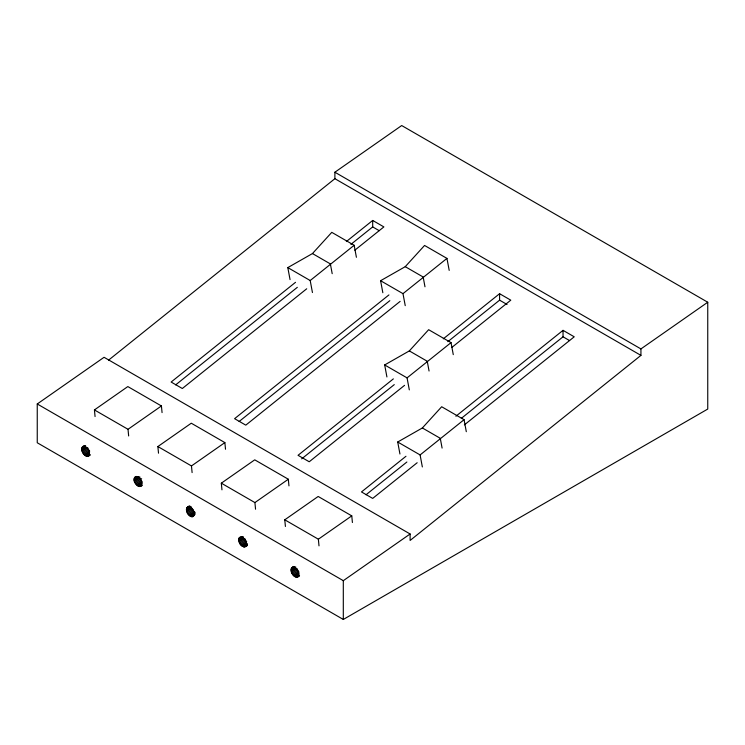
<?xml version="1.0" encoding="UTF-8"?>
<svg xmlns="http://www.w3.org/2000/svg" width="745" height="745" viewBox="0 0 745 745"><rect width="100%" height="100%" fill="white"/><g stroke="black" fill="none" stroke-linecap="round" stroke-linejoin="round"><path stroke-width="1.12" d="M90.024 455.158C84.865 459.916 77.815 447.708 84.511 445.622M134.063 479.268C135.106 472.805 142.789 479.752 141.904 483.794C140.87 490.257 133.187 483.309 134.063 479.268L138.868 476.493M187.87 506.796C192.247 506.293 196.503 513.761 192.759 516.685C187.852 517.281 183.372 507.96 189.165 506.041M247.005 545.787C242.442 549.857 236.612 541.308 239.573 537.359C243.978 535.581 248.327 543.003 245.701 546.541M299.332 576.006C294.173 580.765 287.123 568.547 293.828 566.461M88.72 455.912C91.169 452.364 87.51 446.022 83.216 446.367M298.037 576.751C300.486 573.212 296.817 566.861 292.524 567.215M290.047 279.608L287.812 267.604L312.462 253.561L331.776 232.347L354.164 245.282L356.408 257.286M382.837 292.72L380.593 280.716L405.243 266.673L424.566 245.459L446.953 258.394L449.198 270.398M386.916 376.951L384.681 364.948L409.331 350.904L428.645 329.7L451.032 342.626L453.277 354.629M399.944 454.012L397.709 442.008L422.359 427.965L441.673 406.751L464.07 419.686L466.305 431.69M312.444 292.534L310.199 280.53L354.164 245.282M405.233 305.646L402.989 293.642L446.953 258.394M409.312 389.877L407.068 377.873L451.032 342.626M422.341 466.938L420.106 454.934L464.07 419.686M108.593 360.124L334.887 178.688L334.887 172.225L401.695 125.542L707.75 302.237L707.75 409.052L343.305 619.458L37.25 442.763L37.25 403.976L104.067 357.293L410.113 533.988L410.113 540.451L640.933 355.384L640.933 348.921L707.75 302.237M295.514 282.318L171.136 382.045L182.329 388.508L306.716 288.781M346.36 241.548L372.686 220.446L383.88 226.908L354.825 250.199M175.68 384.867L297.329 287.328M350.895 244.379L372.686 226.908L372.686 220.446M388.927 294.927L234.591 418.671L245.785 425.144L400.121 301.39M239.126 421.502L389.831 300.663M393.36 378.879L298.037 455.307L309.231 461.77L404.563 385.342M443.294 338.835L499.588 293.707L510.781 300.17L451.768 347.487M301.669 458.864L394.273 384.616M447.838 341.666L499.588 300.17L499.588 293.707M405.969 456.275L361.483 491.942L372.686 498.405L417.172 462.738M455.903 416.231L563.034 330.342L574.227 336.805L464.377 424.883M366.028 494.764L406.882 462.012M461.351 418.336L563.034 336.805L563.034 330.342M95.062 416.557L94.429 409.918L127.833 386.571L161.423 405.969L162.065 412.609M128.652 435.955L128.019 429.306L161.423 405.969M158.517 453.193L157.875 446.553L191.279 423.207L224.869 442.604L225.512 449.244M192.108 472.591L191.465 465.942L224.869 442.604M221.963 489.828L221.321 483.179L254.734 459.842L288.324 479.231L288.958 485.88M255.554 509.217L254.911 502.577L288.324 479.231M285.41 526.464L284.776 519.814L318.18 496.468L351.77 515.866L352.413 522.515M319 545.852L318.366 539.212L351.77 515.866M343.305 619.458L343.305 580.672L410.113 533.988M82.127 447.317L85.005 445.65M81.838 448.108L85.675 445.892M81.736 449.058L85.582 446.842M81.838 450.12L86.634 447.345M82.127 451.247L87.882 447.922M82.593 452.373L88.357 449.049M83.216 453.444L88.972 450.12M83.962 454.413L89.717 451.088M84.79 455.223L89.586 452.457M85.656 455.847L89.493 453.631M86.532 456.229L89.409 454.571M87.361 456.378L90.238 454.711M134.454 477.526L136.372 476.418M134.165 478.318L137.043 476.651M134.165 480.329L139.92 477.005M134.454 481.456L140.218 478.132M134.919 482.583L141.643 478.7M135.543 483.654L141.299 480.329M136.288 484.623L142.044 481.298M137.117 485.433L141.913 482.667M137.983 486.057L141.829 483.84M138.859 486.448L141.736 484.781M139.688 486.587L141.606 485.479M140.433 486.476L142.351 485.368M186.781 507.736L189.658 506.079M186.492 508.528L190.329 506.311M186.399 509.478L191.195 506.702M186.492 510.539L191.288 507.773M186.781 511.666L192.545 508.341M187.246 512.793L193.011 509.468M187.87 513.864L193.625 510.539M188.615 514.832L194.37 511.508M189.444 515.652L195.199 512.327M190.31 516.266L195.116 513.491M191.186 516.657L195.022 514.441M192.014 516.797L193.933 515.689M239.108 537.946L241.026 536.838M238.819 538.737L242.656 536.521M238.726 539.687L243.522 536.921M238.819 540.749L243.615 537.983M239.108 541.876L244.872 538.551M239.573 543.003L245.338 539.678M240.197 544.083L245.952 540.758M240.942 545.042L246.697 541.717M241.771 545.861L246.567 543.086M242.637 546.476L247.442 543.71M243.513 546.867L247.349 544.651M244.341 547.007L247.219 545.349M291.435 568.156L294.322 566.498M291.146 568.947L294.983 566.731M291.053 569.897L295.849 567.131M291.146 570.959L295.951 568.193M291.435 572.086L297.199 568.761M291.91 573.212L297.665 569.888M292.524 574.293L298.289 570.968M293.269 575.261L299.024 571.937M294.098 576.071L298.894 573.296M294.973 576.686L298.81 574.47M295.839 577.077L298.717 575.419M296.668 577.217L299.546 575.559M334.887 172.225L640.933 348.921M334.887 178.688L640.933 355.384M372.686 226.908L379.214 230.68M499.588 300.17L507.047 304.481M563.034 336.805L569.562 340.577M405.243 266.673L423.16 277.01L424.985 286.788M380.593 280.716L402.989 293.642M312.462 253.561L330.37 263.907L332.196 273.676M287.812 267.604L310.199 280.53M409.331 350.904L427.239 361.251L429.064 371.019M384.681 364.948L407.068 377.873M422.359 427.965L440.276 438.302L442.092 448.08M397.709 442.008L420.106 454.934M94.429 409.918L128.019 429.306M157.875 446.553L191.465 465.942M221.321 483.179L254.911 502.577M284.776 519.814L318.366 539.212M37.25 403.976L343.305 580.672"/></g></svg>
